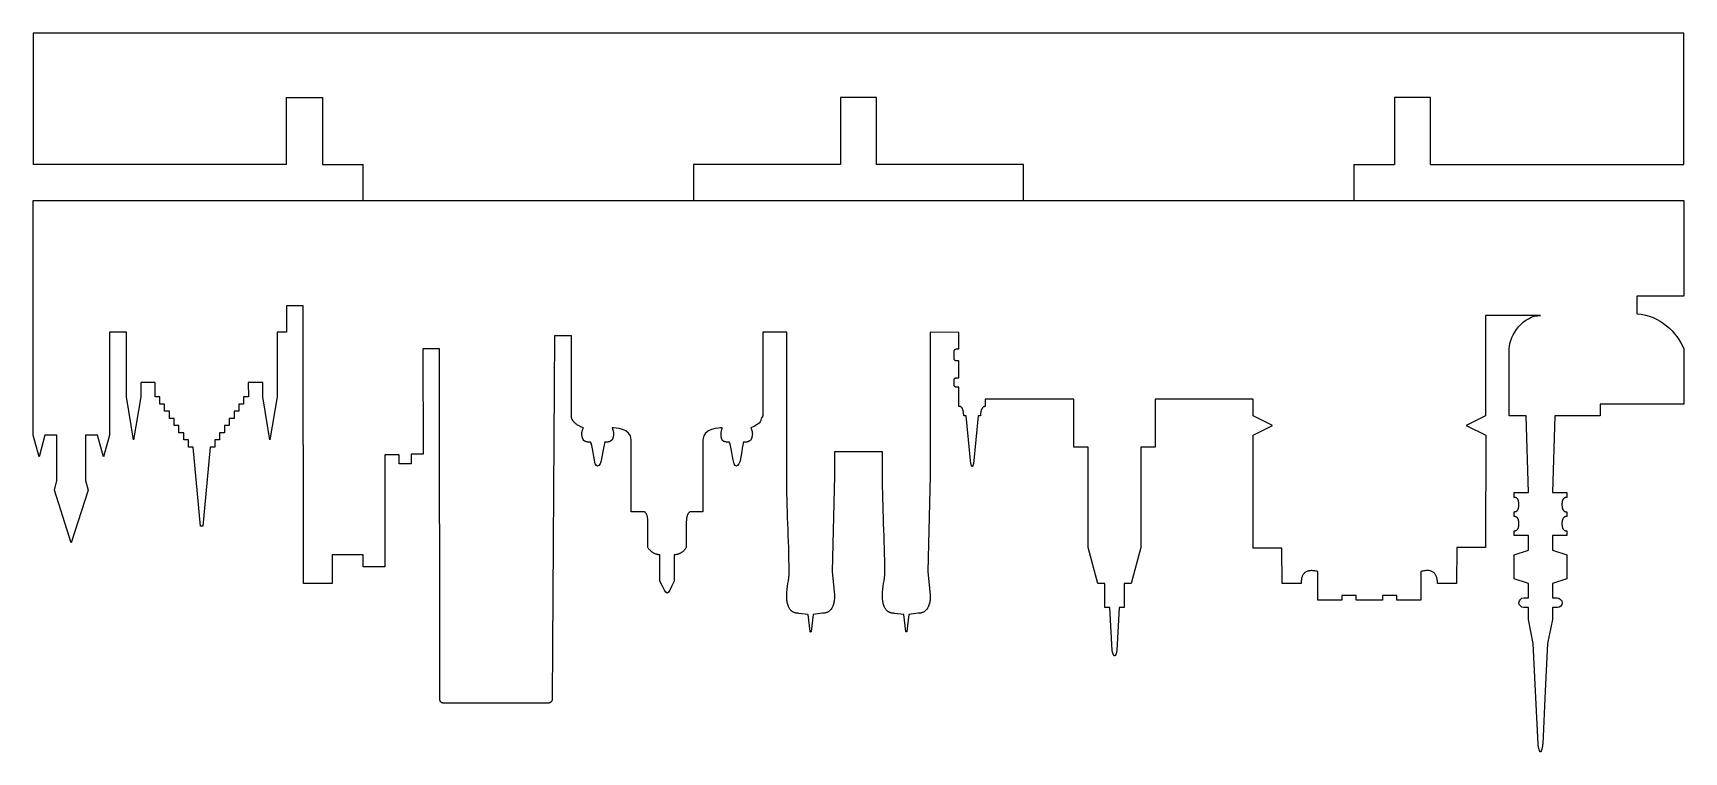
# Model space of a CAD drawing. Header units: millimetres. Extents: x 0 to 690, y -230 to 70.
import ezdxf

# ---------------------------------------------------------------- set-up
doc = ezdxf.new("R2010")
doc.units = ezdxf.units.MM
doc.layers.get('0').update_dxf_attribs({"linetype": 'CONTINUOUS'})

msp = doc.modelspace()

# ---------------------------------------------------------------- linework, layer by layer
for p, q in [((690, 70.01), (0, 70.01)), ((0, 70.01), (0, 15.01)), ((690, 15.01), (690, 70.01)), ((106, 15.01), (106, 43.13)), ((106, 43.13), (121, 43.13)), ((121, 43.13), (121, 15.01)), ((584, 43.13), (569, 43.13)), ((569, 43.13), (569, 15.01)), ((584, 15.01), (584, 43.13)), ((106, 15.01), (0, 15.01)), ((121, 15.01), (138, 15.01)), ((138, 0.01), (138, 15.01)), ((552, 15.01), (552, 0.01)), ((552, 15.01), (569, 15.01)), ((584, 15.01), (690, 15.01)), ((0, -97.99), (0, 0.01)), ((0, 0.01), (690, 0.01)), ((0, 0.01), (138, 0.01)), ((552, 0.01), (690, 0.01)), ((690, 0.01), (690, -39.99)), ((690, -39.99), (670.36, -40)), ((670.36, -40), (670.36, -47.28)), ((112.91, -43.99), (106, -43.99)), ((106, -43.99), (106, -54.99)), ((113, -159.99), (112.91, -43.99)), ((630, -47.99), (607.09, -47.99)), ((607.09, -47.99), (607.09, -89.99)), ((39, -54.99), (32, -54.99)), ((32, -54.99), (32, -97.99)), ((39, -75.99), (39, -54.99)), ((106, -54.99), (102, -54.99)), ((102, -54.99), (102, -75.99)), ((315, -54.99), (305, -54.99)), ((305, -54.99), (305, -89.99)), ((387, -55.08), (375, -54.99)), ((375, -54.99), (375, -104.99)), ((387, -61.99), (387, -55.08)), ((169.95, -61.99), (162.95, -61.99)), ((162.95, -61.99), (163, -105.99)), ((170, -207.99), (169.95, -61.99)), ((217.9, -56.57), (217, -207.99)), ((225, -56.57), (217.9, -56.57)), ((385.92, -61.99), (387, -61.99)), ((617, -89.99), (617, -61.99)), ((690, -61.99), (690, -84.99)), ((385, -65.99), (385, -62.99)), ((387, -66.99), (386, -66.99)), ((387, -73.99), (387, -66.99)), ((385, -76.99), (385, -74.99)), ((385.98, -73.99), (387, -73.99)), ((39, -82), (39, -75.99)), ((42, -99.99), (39, -82)), ((45, -82), (42, -99.99)), ((51, -75.99), (45, -75.99)), ((45, -75.99), (45, -82)), ((51, -82), (51, -75.99)), ((53, -82), (51, -82)), ((53, -84.99), (53, -82)), ((90, -82), (88, -82)), ((88, -82), (88, -84.99)), ((96, -76.07), (89.97, -76.07)), ((89.97, -76.07), (90, -82)), ((96, -82), (96, -76.07)), ((99, -99.99), (96, -82)), ((102, -82), (99, -99.99)), ((102, -75.99), (102, -82)), ((387, -77.99), (386, -77.99)), ((387, -85.99), (387, -77.99)), ((55, -84.99), (53, -84.99)), ((55, -87.99), (55, -84.99)), ((57, -87.99), (55, -87.99)), ((57, -90.99), (57, -87.99)), ((86, -87.99), (84, -87.99)), ((84, -87.99), (84, -90.99)), ((88, -84.99), (86, -84.99)), ((86, -84.99), (86, -87.99)), ((435, -82.99), (398, -82.99)), ((398, -82.99), (398, -85.99)), ((435, -102.99), (435, -82.99)), ((510, -82.99), (469, -82.99)), ((469, -82.99), (469, -102.99)), ((510, -89.99), (510, -82.99)), ((690, -84.99), (655, -84.99)), ((655, -84.99), (655, -89.99)), ((59, -90.99), (57, -90.99)), ((59, -93.99), (59, -90.99)), ((61, -93.99), (59, -93.99)), ((61, -96.99), (61, -93.99)), ((82, -93.99), (80, -93.99)), ((80, -93.99), (80, -96.99)), ((84, -90.99), (82, -90.99)), ((82, -90.99), (82, -93.99)), ((299.95, -95), (300, -95)), ((390, -89.99), (389, -89.99)), ((392, -109.99), (390, -89.99)), ((395, -89.99), (393, -109.99)), ((396, -89.99), (395, -89.99)), ((518, -93.99), (510, -89.99)), ((510, -97.99), (518, -93.99)), ((607.09, -89.99), (599, -93.99)), ((599, -93.99), (607.18, -97.99)), ((624, -89.99), (617, -89.99)), ((625, -121.99), (624, -89.99)), ((636, -89.99), (635, -121.99)), ((655, -89.99), (636, -89.99)), ((2.51, -106.99), (0, -97.99)), ((5, -97.99), (2.51, -106.99)), ((10, -97.99), (5, -97.99)), ((10, -116.99), (10, -97.99)), ((27, -97.99), (22, -97.99)), ((22, -97.99), (22, -116.99)), ((29.5, -106.99), (27, -97.99)), ((32, -97.99), (29.5, -106.99)), ((63, -96.99), (61, -96.99)), ((63, -99.99), (63, -96.99)), ((65.05, -99.99), (63, -99.99)), ((65, -102.99), (65.05, -99.99)), ((67, -102.99), (65, -102.99)), ((70, -135.99), (67, -102.99)), ((74, -102.99), (71, -135.99)), ((76, -102.99), (74, -102.99)), ((78, -99.99), (76, -99.99)), ((76, -99.99), (76, -102.99)), ((80, -96.99), (78, -96.99)), ((78, -96.99), (78, -99.99)), ((280, -100), (280, -129.99)), ((441, -102.99), (435, -102.99)), ((441, -144.99), (441, -102.99)), ((469, -102.99), (463, -102.99)), ((463, -102.99), (463, -144.99)), ((510, -145.21), (510, -97.99)), ((607.18, -97.99), (607, -144.99)), ((147.08, -106.21), (147, -152.99)), ((153, -106.21), (147.08, -106.21)), ((153, -109.99), (153, -106.21)), ((158, -109.99), (153, -109.99)), ((163, -105.99), (158, -105.99)), ((158, -105.99), (158, -109.99)), ((355, -104.99), (335, -104.99)), ((335, -104.99), (335, -114.99)), ((375, -104.99), (375, -114.99)), ((9, -120.99), (10, -116.99)), ((22, -116.99), (23, -120.99)), ((335, -114.99), (334, -154.99)), ((375, -114.99), (374, -154.99)), ((16, -142.99), (9, -120.99)), ((23, -120.99), (16, -142.99)), ((619, -123.99), (619, -121.99)), ((619, -121.99), (625, -121.99)), ((635, -121.99), (641, -121.99)), ((641, -121.99), (641, -123.99)), ((255, -129.99), (250, -129.99)), ((280, -129.99), (275, -130.03)), ((619, -131.99), (619, -129.99)), ((641, -130.03), (641, -131.99)), ((71, -135.99), (70, -135.99)), ((257, -144.99), (257, -134.99)), ((273, -134.99), (273, -144.99)), ((619, -139.99), (619, -137.99)), ((641, -137.99), (641, -139.99)), ((625, -139.99), (619, -139.99)), ((625, -145.99), (625, -139.99)), ((641, -139.99), (635, -139.99)), ((635, -139.99), (635, -145.99)), ((138, -147.99), (125, -147.99)), ((125, -147.99), (125, -159.99)), ((138, -152.99), (138, -147.99)), ((262, -158.99), (262, -147.99)), ((268, -147.99), (268, -158.99)), ((445, -159.99), (441, -144.99)), ((463, -144.99), (459, -159.99)), ((521.99, -145.21), (510, -145.21)), ((522, -159.99), (521.99, -145.21)), ((595, -144.99), (594.9, -159.99)), ((607, -144.99), (595, -144.99)), ((619, -147.99), (625, -145.99)), ((619, -157.99), (619, -147.99)), ((635, -145.99), (641, -147.99)), ((641, -147.99), (641, -157.99)), ((147, -152.99), (138, -152.99)), ((334, -154.99), (335, -164.81)), ((374, -154.99), (375, -164.81)), ((537, -166.99), (537, -154.99)), ((580, -154.99), (580, -166.99)), ((625, -159.99), (619, -157.99)), ((641, -157.99), (635, -159.99)), ((125, -159.99), (113, -159.99)), ((448, -159.99), (445, -159.99)), ((448, -169.99), (448, -159.99)), ((459, -159.99), (456, -159.99)), ((456, -159.99), (456, -169.99)), ((530, -159.99), (522, -159.99)), ((553, -164.99), (547, -164.99)), ((547, -164.99), (547, -166.99)), ((553, -166.99), (553, -164.99)), ((570, -164.99), (564, -164.99)), ((564, -164.99), (564, -166.99)), ((570, -166.99), (570, -164.99)), ((594.9, -159.99), (587, -159.99)), ((625, -165.99), (625, -159.99)), ((635, -159.99), (635, -165.99)), ((324, -172.99), (320, -172.45)), ((330, -172.42), (326, -172.99)), ((364, -173), (360, -172.45)), ((370, -172.42), (366, -173)), ((450, -169.99), (448, -169.99)), ((451, -187.99), (450, -169.99)), ((454, -169.99), (453, -187.99)), ((456, -169.99), (454, -169.99)), ((547, -166.99), (537, -166.99)), ((564, -166.99), (553, -166.99)), ((580, -166.99), (570, -166.99)), ((623, -165.99), (625, -165.99)), ((625, -169.99), (623, -169.99)), ((625, -174.99), (625, -169.99)), ((635, -165.99), (637, -165.99)), ((637.09, -169.99), (635, -169.99)), ((635, -169.99), (635, -174.99)), ((324.77, -179.99), (324, -172.99)), ((326, -172.99), (325.26, -179.99)), ((364.77, -179.99), (364, -173)), ((366, -173), (365.26, -179.99)), ((627, -184.99), (625, -174.99)), ((635, -174.99), (633, -184.99)), ((628, -204.99), (627, -184.99)), ((633, -184.99), (632, -204.99)), ((629, -226.99), (628, -204.99)), ((632, -204.99), (631, -226.99)), ((215, -209.99), (172, -209.99))]:
    msp.add_line(p, q)
msp.add_lwpolyline([(276, 0.01), (414, 0.01), (414, 15.01), (352.5, 15.01), (352.5, 43.13), (337.5, 43.13), (337.5, 15.01), (276, 15.01)], close=True)
for points, degree in [([(617, -61.99), (617, -55.99), (623, -47.99), (630, -47.99)], 3), ([(670.36, -47.28), (680, -47.99), (687, -54.99), (690, -61.99)], 3), ([(315, -114.99), (315.07, -95.19), (315.08, -75.37), (315, -54.99)], 3), ([(225, -89.99), (225.05, -78.85), (225.23, -67.71), (225, -56.57)], 3), ([(385, -62.99), (385.03, -62.01), (385.92, -61.99)], 2), ([(386, -66.99), (385.03, -66.98), (385, -65.99)], 2), ([(385, -74.99), (385.06, -73.95), (385.98, -73.99)], 2), ([(386, -77.99), (385, -77.98), (385, -76.99)], 2), ([(389, -89.99), (388.92, -85.94), (387, -85.99)], 2), ([(398, -85.99), (396, -86.19), (396, -89.99)], 2), ([(230, -94.99), (225.04, -92.94), (225, -89.99)], 2), ([(230, -99.99), (228.76, -97.57), (230, -94.99)], 2), ([(250, -99.99), (250, -95), (243, -94.99), (242, -94.99)], 3), ([(242, -94.99), (243.27, -97.49), (242, -99.99)], 2), ([(288, -95), (287, -95), (280, -95), (280, -100)], 3), ([(288, -100), (287.1, -98.24), (287.96, -95.27), (288, -95)], 3), ([(305, -89.99), (303.71, -91.71), (305, -93), (299.95, -95)], 3), ([(300, -95), (301.27, -97.49), (300, -100)], 2), ([(233, -100.99), (230.45, -100.89), (230, -99.99)], 2), ([(235, -109.99), (234.72, -109.45), (233.53, -101.02), (233, -100.99)], 3), ([(239, -100.99), (238.59, -100.99), (237.94, -108.3), (237, -109.99)], 3), ([(242, -99.99), (241, -100.99), (239, -100.99)], 2), ([(250, -129.99), (249.99, -127.49), (250, -111.09), (250, -99.99)], 3), ([(291, -101), (288.45, -100.89), (288, -100)], 2), ([(293, -110), (292.72, -109.45), (291.53, -101.02), (291, -101)], 3), ([(297, -101), (296.59, -101), (295.94, -108.3), (295, -110)], 3), ([(300, -100), (299, -101), (297, -101)], 2), ([(237, -109.99), (236.31, -111.23), (235.62, -111.19), (235, -109.99)], 3), ([(295, -110), (294.31, -111.23), (293.62, -111.19), (293, -110)], 3), ([(355, -114.99), (354.97, -109.66), (355, -110.33), (355, -104.99)], 3), ([(393, -109.99), (392.54, -112.3), (392, -109.99)], 2), ([(316, -154.99), (315.95, -141.49), (314.95, -128.27), (315, -114.99)], 3), ([(356, -154.99), (355.95, -142.51), (355.09, -127.27), (355, -114.99)], 3), ([(621, -126.99), (621, -123.99), (619, -123.99)], 2), ([(641, -123.99), (639, -124), (639, -126.99)], 2), ([(257, -134.99), (257.03, -129.99), (255, -129.99)], 2), ([(275, -130.03), (273.05, -130.03), (273, -134.99)], 2), ([(619, -129.99), (621, -129.99), (621, -126.99)], 2), ([(639, -126.99), (639, -130.03), (641, -130.03)], 2), ([(621, -134.99), (621, -131.99), (619, -131.99)], 2), ([(619, -137.99), (621, -137.99), (621, -134.99)], 2), ([(641, -131.99), (639, -132.01), (639, -134.99)], 2), ([(639, -134.99), (639, -137.99), (641, -137.99)], 2), ([(262, -147.99), (259.02, -147.97), (257, -144.99)], 2), ([(273, -144.99), (270.96, -147.97), (268, -147.99)], 2), ([(315, -164.99), (314.96, -160.98), (316.01, -158.96), (316, -154.99)], 3), ([(355, -165), (354.96, -160.98), (356.01, -158.96), (356, -154.99)], 3), ([(537, -154.99), (529.92, -153.15), (530, -159.99)], 2), ([(587, -159.99), (587, -153.07), (580, -154.99)], 2), ([(268, -158.99), (264.64, -165.76), (265.3, -165.56), (262, -158.99)], 3), ([(320, -172.45), (314.99, -172.45), (315, -164.99)], 2), ([(335, -164.81), (335.01, -172.3), (330, -172.42)], 2), ([(360, -172.45), (354.99, -172.45), (355, -165)], 2), ([(375, -164.81), (375.01, -172.3), (370, -172.42)], 2), ([(621, -167.99), (621.03, -166.95), (622.04, -166.02), (623, -165.99)], 3), ([(623, -169.99), (622.04, -169.97), (621, -168.95), (621, -167.99)], 3), ([(637, -165.99), (637.98, -165.99), (639.09, -167.02), (639.09, -167.99)], 3), ([(639.09, -167.99), (639.09, -169.04), (638.09, -169.99), (637.09, -169.99)], 3), ([(325.26, -179.99), (325.02, -180.54), (324.77, -179.99)], 2), ([(365.03, -180.24), (364.95, -180.25), (364.86, -180.2), (364.77, -179.99)], 3), ([(365.26, -179.99), (365.16, -180.21), (365.03, -180.24)], 2), ([(453, -187.99), (452.12, -192.53), (451, -187.99)], 2), ([(172, -209.99), (169.96, -210.03), (170, -207.99)], 2), ([(217, -207.99), (217.04, -209.95), (215, -209.99)], 2), ([(631, -226.99), (630, -233.74), (629, -226.99)], 2)]:
    msp.add_open_spline(points, degree=degree)

doc.saveas('drawing.dxf')
